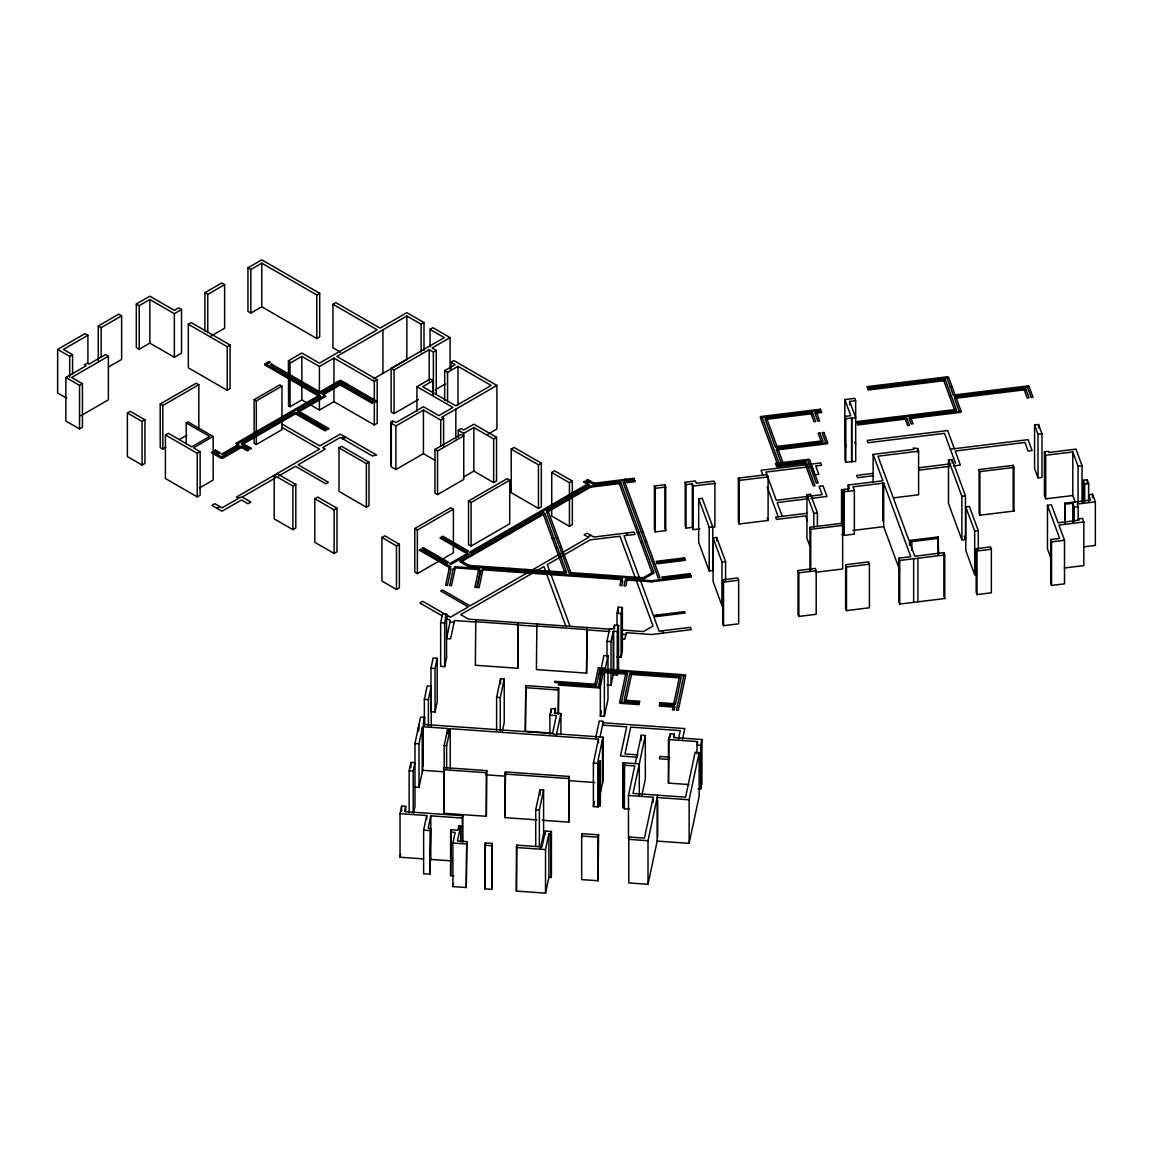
<?xml version="1.0" encoding="UTF-8"?>
<svg xmlns="http://www.w3.org/2000/svg" width="1153" height="1153" viewBox="0 0 1153 1153"><rect width="100%" height="100%" fill="white"/><g stroke="black" fill="none" stroke-linecap="round" stroke-linejoin="round"><path stroke-width="1.5" d="M423.18 858.87L400.033 857.241L400.033 813.658L401.648 806.062L405.697 806.351L405.697 811.582M409.156 812.649L409.156 770.809L410.944 762.392L414.979 762.681L413.192 771.083L413.192 812.937M413.552 812.995L414.979 806.264L414.965 743.483L420.571 717.094L424.621 717.382L424.621 724.358M424.347 725.496L424.347 699.352L427.201 685.92L431.251 686.208L431.251 726.304M430.977 668.178L433.139 658.017L437.189 658.305L437.189 701.889L435.027 712.05L430.977 711.761L430.977 668.178L435.027 668.466L437.189 658.305M440.633 622.764L442.521 613.886L446.571 614.174L446.571 657.758L444.683 666.636L440.633 666.348L440.633 622.764L444.683 623.052L446.571 614.174M405.697 806.351L404.588 811.597L462.814 815.733L462.814 841.877M414.965 787.067L419 787.355L419 743.771L422.632 726.721L447.811 728.509L447.811 733.74M424.621 717.382L423.122 724.387L552.546 733.567L556.351 735.023L560.92 713.534L554.449 713.073L555.429 708.403L551.163 709.167L549.895 715.119L549.895 734.302M428.397 725.785L428.397 699.64L431.251 686.208M400.033 857.241L400.682 854.2M419 787.355L422.632 770.305L422.632 726.721M462.814 815.733L462.324 818.068L430.775 815.834L428.167 828.085L430.501 828.258L429.997 874.176L423.627 873.715L423.627 830.131L426.74 815.546L400.033 813.658M444.179 789.142L444.179 745.559L447.811 728.509M446.615 768.388L446.615 745.732L450.232 728.682L598.465 739.188L598.465 742.676M429.997 874.176L430.501 828.258M443.876 769.714L444.323 767.61L486.782 770.622L486.335 816.31L443.876 813.297L443.876 769.714L486.335 772.726L486.782 770.622M517.827 668.264L518.274 622.577L517.827 668.264L475.353 665.252L475.8 619.565M429.665 864.664L430.775 859.417L430.775 815.834M443.876 813.297L444.323 767.61M453.662 875.848L450.621 875.631L450.621 832.048L451.126 829.713L457.9 830.189L458.836 825.764L460.667 825.894L460.667 841.575M508.574 571.657L508.79 570.605L622.346 578.662L622.116 579.7L481.983 569.769L482.199 568.717L508.79 570.605M509.078 569.323L509.295 568.27M460.667 825.894L457.453 840.955L466.763 841.604L466.259 887.522L452.913 886.585L452.913 843.002L455.176 832.38L450.621 832.048M450.621 875.631L451.126 829.713M452.913 886.585L453.561 883.544M496.612 730.483L496.612 697.363L500.589 678.685L504.221 678.944L504.221 722.527L502.42 731.016M466.259 887.522L466.763 841.604M524.73 572.796L524.961 571.758M525.235 570.461L525.465 569.409M500.258 730.743L500.258 697.623L504.221 678.944M484.865 845.264L485.37 842.929L492.245 843.419L491.74 889.338L484.865 888.848L484.865 845.264L491.74 845.754L492.245 843.419M536.894 819.884L504.942 817.621L505.389 771.933L569.294 776.473L568.847 822.147L542.213 820.259M586.574 673.136L587.021 627.448L586.574 673.136L536.419 669.59L536.866 623.903M551.22 733.092L525.364 731.261L525.811 685.574L558.571 687.894L558.571 714.038M484.865 888.848L485.37 842.929M504.942 817.621L505.389 771.933M525.364 731.261L525.811 685.574M516.414 847.498L516.904 845.163L541.982 846.936L545.355 831.068L551.422 831.5L551.422 875.084L550.932 877.419L548.914 877.274L545.528 893.143L516.414 891.082L516.414 847.498L545.528 849.559L548.914 833.691L550.932 833.835L551.422 831.5M558.124 714.399L558.571 687.894M516.414 891.082L516.904 845.163M535.727 846.374L535.727 809.766L539.979 789.791L543.611 790.05L543.611 833.633L540.426 848.608M552.546 733.567L556.366 715.581L549.895 715.119M539.373 846.633L539.373 810.011L543.611 790.05M568.847 822.147L569.294 776.473M600.338 672.487L603.927 655.553L607.977 655.841L607.977 699.424L604.374 716.359L600.338 716.071L600.338 672.487L604.374 672.775L607.977 655.841M606.968 656.994L606.968 641.313L609.663 628.587L613.713 628.875L614.491 625.2L618.541 625.474L618.541 669.071L617.259 675.081L613.209 674.793L611.004 685.185L606.968 684.896M611.004 685.185L611.004 641.601L613.209 631.21L617.259 631.498L618.541 625.474M617.028 625.488L617.028 613.281L618.325 607.155L622.375 607.444L622.375 651.027L621.078 657.152L617.028 656.864M627.059 580.103L625.82 585.955L624.004 585.825L625.243 579.988L651.589 581.789L651.805 580.737L626.382 578.936L626.151 579.988M621.078 657.152L621.078 613.569L622.375 607.444M595.669 738.021L599.286 720.971L603.336 721.259L599.949 737.185M600.338 716.071L601.419 710.983M556.596 733.856L603.005 737.142L597.931 760.951L600.367 761.124L600.122 762.292L598.292 762.162L598.047 806.927L593.391 806.596L593.391 763.012L598.465 739.188M581.674 836.011L582.164 833.677L598.551 834.83L598.047 880.748L581.674 879.595L581.674 836.011L598.047 837.164L598.551 834.83M598.047 806.927L598.292 762.162M593.391 806.596L594.487 801.494M600.05 794.633L603.005 780.725L603.005 737.142M598.292 805.76L600.122 805.875L600.367 804.708L600.367 761.124M629.538 809.147L624.335 808.786L624.58 807.619L622.764 807.489L623.009 762.738L639.295 763.891L639.295 795.267M624.335 808.786L624.58 764.035L622.764 763.906M622.764 807.489L623.009 762.738M628.471 839.067L628.471 795.469L634.755 765.938L624.335 765.203M635.245 763.603L641.284 735.239L645.32 735.513L645.32 779.111L641.774 795.786M645.32 735.513L633.011 793.423L685.588 797.155L695.115 752.318L699.165 752.606L699.165 796.19L689.134 843.362L657.181 841.099L648 884.293L628.789 882.939L628.789 839.341L629.279 837.006L644.455 838.087L653.146 797.227L628.471 795.469M688.903 784.559L668.481 783.118L668.481 739.534L670.311 733.856L674.361 734.144L674.361 737.632M648 884.293L648 840.71L657.686 795.181M674.361 734.144L673.64 737.531L701.946 739.534L701.946 783.118L700.707 788.955L698.012 788.767M668.481 783.118L668.985 737.199M678.483 739.015L680.27 730.627L630.72 727.111L625.012 753.961L638.041 754.884M682.576 739.044L684.81 728.566L603.005 722.772M696.657 753.803L697.406 741.581L668.481 739.534M689.134 843.362L689.134 799.778L699.165 752.606M700.707 788.955L700.707 745.371L701.946 739.534M66.672 398.232L57.65 393.014L57.65 349.431L85.019 333.635L87.902 335.292L87.902 363.181M98.279 360.846L98.279 325.982L118.73 314.164L121.613 315.836L121.613 359.419L108.468 367M136.313 304.017L149.847 296.206L174.348 310.344L178.657 307.851L181.54 309.508L181.54 353.092L174.348 357.257L149.847 343.118L139.196 349.273L136.313 347.601L136.313 304.017L139.196 305.689L149.847 299.521L174.348 313.674L181.54 309.508M87.902 335.292L63.415 349.431L72.567 354.72L72.567 373.889M98.279 325.982L101.161 327.639L121.613 315.836M57.65 349.431L69.684 356.378L72.567 354.72M204.888 331.055L204.888 292.703L221.736 282.975L224.619 284.632L224.619 328.23L210.826 336.186M247.953 267.842L261.789 259.857L319.698 293.294L319.698 336.878L316.816 338.535L261.789 306.77L250.835 313.083L247.953 311.425L247.953 267.842L250.835 269.499L261.789 263.187L316.816 294.952L319.698 293.294M204.888 292.703L207.771 294.375L224.619 284.632M108.368 356.248L71.63 377.463L82.425 383.704L82.425 427.287L79.543 428.945L65.865 421.047L65.865 377.463L86.028 365.818L84.371 364.867L87.253 363.195L88.911 364.161L105.485 354.591L108.368 356.248L108.368 399.832L80.811 415.743M65.865 377.463L79.543 385.361L82.425 383.704M188.314 324.224L191.196 322.566L230.096 345.021L230.096 388.604L227.213 390.276L188.314 367.821L188.314 324.224L227.213 346.693L230.096 345.021M127.378 412.976L130.26 411.318L144.947 419.793L144.947 463.376L142.078 465.048L127.378 456.559L127.378 412.976L142.078 421.465L144.947 419.793M165.816 447.35L162.818 449.079L160.224 447.58L160.224 403.997L196.241 383.2L198.835 384.698L198.835 428.282M340.582 352.256L332.958 347.846L332.958 304.262L335.84 302.605L380.072 328.144L406.865 312.665L424.001 322.566L424.001 350.454M160.224 403.997L162.818 405.496L198.835 384.698M424.001 322.566L421.119 324.224L406.865 315.994L336.849 356.421L377.19 379.712L377.19 423.295L374.307 424.953L333.966 401.662L319.41 410.064L301.841 399.918L290.023 406.735L288.581 405.914L288.437 360.745L301.841 353.005L319.41 363.152L377.19 329.801L332.958 304.262M199.555 487.921L213.161 480.066L213.161 436.468L193.502 447.825L200.132 451.659L200.132 495.242L197.249 496.9L165.412 478.524L165.412 434.94L168.295 433.269L191.773 446.831L209.716 436.468L186.224 422.92L186.224 443.833M186.224 422.92L187.953 421.926L213.161 436.468M288.437 360.745L289.879 361.581L288.581 362.33L290.023 363.152L301.841 356.335L319.41 366.481L333.966 358.079L374.307 381.369L377.19 379.712M179.32 439.552L186.829 435.214M254.15 399.673L279.804 384.871L281.952 386.111L281.952 429.694L256.312 444.496L254.15 443.256L254.15 399.673L256.312 400.913L281.952 386.111M165.412 434.94L197.249 453.316L200.132 451.659M288.581 405.914L289.879 405.164M430.055 346.822L430.055 329.383L432.937 327.726L450.088 337.627L450.088 369.003M216.188 455.363L217.485 454.613M217.773 456.271L219.07 455.521M343.68 383.574L344.978 382.825M342.239 386.068L343.536 385.318M345.698 384.742L346.995 383.992M418.496 399.442L394.038 413.567L391.155 411.895L391.155 368.311L444.323 337.627L430.055 329.383M373.731 378.717L406.865 359.577L406.865 315.994M391.155 368.311L394.038 369.983L429.19 349.676L433.369 352.097L436.252 350.426L436.252 394.009M450.088 337.627L432.072 348.019L436.252 350.426M371.497 402.959L372.794 402.21M450.953 369.219L450.953 362.244L453.821 360.572L496.9 385.448L496.9 429.031L487.777 434.292M416.939 411.102L416.939 386.687L430.271 379.006L433.153 380.663L433.153 394.614M444.683 400.322L444.683 370.689L455.118 364.651L450.953 362.244M433.153 380.663L422.704 386.687L455.839 405.827L491.135 385.448L458 366.323L447.566 372.347L444.683 370.689M216.836 508.214L219.719 506.556M341.461 438.097L344.343 436.439M237.878 497.894L242.202 497.073L275.697 477.731M278.752 475.958L295.499 466.288L325.751 483.756L328.346 482.257L298.094 464.803L325.319 449.079L322.725 447.58L340.308 437.434L372.433 455.983L376.613 455.06L340.308 434.104L319.842 445.923L281.692 423.886M342.902 438.933L345.785 437.261M435.07 389.873L445.577 383.805M339.011 447.825L341.605 446.326L368.974 462.137L368.974 505.72L366.38 507.219L339.011 491.409L339.011 447.825L366.38 463.636L368.974 462.137M391.299 465.207L391.299 421.623L392.741 420.802L395.911 422.632L423.425 406.735L438.846 415.642L452.956 407.485L416.939 386.687M434.955 460.306L423.425 453.648L395.911 469.53L391.155 466.792L391.155 423.209L392.596 422.373L391.299 421.623M391.155 423.209L395.911 425.947L423.425 410.064L440.72 420.052L443.602 418.38L443.602 446.283M292.905 486.09L295.788 484.419L295.788 528.002L292.905 529.674L274.183 518.864L274.183 475.281L292.905 486.09L292.905 529.674M496.9 385.448L441.729 417.3L443.602 418.38M314.798 498.73L317.68 497.073L336.993 508.214L336.993 551.797L334.111 553.454L314.798 542.314L314.798 498.73L334.111 509.871L336.993 508.214M458.289 437.174L458.289 430.199L461.171 428.527L463.765 430.026L473.854 424.203L496.539 437.304L496.539 480.887L493.657 482.559L473.854 471.116L463.765 476.938M434.955 449.497L461.171 434.35L463.765 435.848L437.549 450.982L434.955 449.497L434.955 493.08L437.549 494.579L463.765 479.432L463.765 433.355L473.854 427.532L493.657 438.976L496.539 437.304M511.24 449.122L514.123 447.45L541.348 463.175L541.348 506.758L538.465 508.415L511.24 492.706L511.24 449.122L538.465 464.832L541.348 463.175M381.946 537.485L384.814 535.828L399.37 544.23L399.37 587.814L396.488 589.471L381.946 581.069L381.946 537.485L396.488 545.888L399.37 544.23M414.792 528.506L450.809 507.709L453.388 509.208L453.388 552.791L417.372 573.589L414.792 572.09L414.792 528.506L417.372 530.005L453.388 509.208M468.522 500.978L507.133 478.682L509.727 480.181L509.727 523.765L471.116 546.061L468.522 544.562L468.522 500.978L471.116 502.477L509.727 480.181M551.725 472.485L554.593 470.828L572.32 481.06L572.32 524.644L569.438 526.301L551.725 516.068L551.725 472.485L569.438 482.718L572.32 481.06M444.525 564.739L445.822 563.99L444.669 564.811M588.592 481.565L589.889 480.815M590.177 482.473L591.475 481.723M445.332 617.677L448.214 616.005M587.944 536.995L590.826 535.323M844.832 399.572L854.791 398.361L855.641 400.653L855.728 461.431L851.606 461.575L851.606 417.991L845.826 418.698L844.976 416.392L850.755 415.685L844.832 399.572L844.832 443.156L846.014 446.384M950.36 387.192L952.162 386.976L955.246 395.378L953.445 395.594L946.757 377.42L948.559 377.19L952.162 386.976M849.66 404.876L849.66 401.388L855.641 400.653M949.467 396.084L951.268 395.868M851.606 417.991L855.728 417.847L849.66 401.388M1034.572 424.996L1038.55 424.506L1041.981 433.831L1041.981 477.414L1038.003 477.904L1034.572 468.579L1034.572 424.996L1038.003 434.321L1038.003 477.904M893.863 497.808L918.61 494.781L918.61 451.198L917.644 448.546L913.277 447.998L913.781 449.382L873.124 454.368L873.124 482.257M1038.003 434.321L1041.981 433.831M918.61 451.198L877.952 456.184L909.011 540.512L938.11 536.952L938.614 554.016M950.375 449.209L1028.087 439.668L1032.108 450.607L1028.13 451.097L1024.945 442.464L955.203 451.025L960.377 465.063L953.416 465.913M844.976 416.392L844.976 459.975L845.826 462.281L851.606 461.575M654.414 486.018L664.877 484.736L665.713 487.042L665.713 530.625L655.264 531.908L654.414 529.602L654.414 486.018L655.264 488.324L655.264 531.908M699.857 528.838L693.169 529.659L692.319 527.353L686.049 528.132L685.199 525.826L685.199 482.242L695.461 480.974L696.311 483.28L714.053 481.104L714.889 483.41L714.889 526.993L711.545 527.397M655.264 488.324L665.713 487.042M685.199 482.242L686.049 484.548L692.319 483.77L693.169 486.076L693.169 529.659M738.367 478.12L767.249 474.575L768.1 476.881L768.1 520.464L739.203 524.01L738.367 521.704L738.367 478.12L739.203 480.426L739.203 524.01M693.169 486.076L714.889 483.41M739.203 480.426L768.1 476.881M814.825 474.805L818.803 474.315L815.733 465.971L821.512 465.264L820.662 462.958L761.081 470.28L762.911 475.267M948.501 459.975L952.09 459.528L965.479 495.891L965.479 539.474L961.89 539.907L948.501 503.558L948.501 459.975L961.89 496.323L961.89 539.907M1075.144 501.858L1072.809 495.516L1045.713 498.845L1044.431 495.386L1044.431 451.803L1048.423 451.313L1048.841 452.466L1075.951 449.137L1082.047 465.711L1082.047 502.319M872.576 473.422L856.693 475.382L857.544 477.673L873.109 475.771M918.465 467.801L950.317 463.881M918.638 470.179L949.942 466.345M1044.431 451.803L1045.713 455.262L1072.809 451.933L1078.069 466.201L1078.069 502.809M698.689 498.802L702.278 498.37L712.785 526.892L712.785 570.476L709.196 570.922L698.689 542.386L698.689 498.802L709.196 527.339L709.196 570.922M848.176 490.256L848.176 485.024L882.852 480.772L873.124 454.368M979.113 469.559L1013.199 465.38L1013.948 467.455L1013.948 511.038L979.877 515.218L979.113 513.143L979.113 469.559L979.877 471.635L979.877 515.218M938.614 538.321L909.515 541.896L914.79 556.222L943.889 552.647L944.739 554.953L944.739 598.537L899.7 604.057L898.85 601.765L898.85 558.182L910.798 556.712L883.688 483.078L853.004 486.84L854.359 490.529L854.359 534.113L844.198 535.352L843.78 490.616L841.978 490.847L841.56 489.694L849.53 488.713L848.176 485.024M979.877 471.635L1013.948 467.455M809.795 546.003L806.941 538.249L806.941 494.666L810.516 494.219L817.391 512.854L817.391 526.806M843.78 490.616L844.198 491.769L854.359 490.529M807.388 498.86L777.136 502.578L782.21 516.328M810.948 498.427L826.96 496.467L823.04 485.817L819.062 486.307L822.132 494.651L776.3 500.272L765.909 472.081L811.755 466.461L814.205 473.134M1078.069 466.201L1082.047 465.711M552.229 538.581L554.016 538.35L566.671 572.695L564.884 572.911L542.991 513.46L544.793 513.244L554.016 538.35M556.222 538.091L558.009 537.86M637.321 532.614L639.108 532.398M641.299 532.124L643.1 531.908M806.941 513.287L775.623 517.135L776.473 519.441L805.572 515.867L807.403 520.825M806.941 494.666L813.802 513.301L817.391 512.854M1083.229 502.895L1083.229 480.239L1087.221 479.749L1088.663 483.655L1088.562 501.699M709.196 527.339L712.785 526.892M961.89 496.323L965.479 495.891M555.631 547.776L557.418 547.56M559.609 547.286L561.396 547.07M1083.229 480.239L1084.67 484.145L1088.663 483.655M640.693 541.824L642.495 541.607M644.686 541.333L646.487 541.117M713.087 537.918L721.994 562.087L721.994 605.671L713.087 581.501L713.087 537.918L716.676 537.485L725.583 561.641L725.583 580.824M977.081 574.367L974.689 574.655L965.782 550.5L965.782 506.916L969.37 506.47L978.277 530.639L978.277 549.808M809.968 570.821L809.968 527.238L841.863 523.318L842.627 525.393L842.627 568.977L816.05 572.234M1083.806 546.839L1095.35 545.427L1095.35 501.829L1092.554 494.248L1088.562 494.738L1090.522 500.027L1064.81 503.184L1064.81 522.352M809.968 527.238L810.732 529.313L842.627 525.393M1051.132 558.83L1047.472 548.886L1047.472 505.302L1051.464 504.812L1058.065 522.77L1078.992 520.205L1078.502 518.879L1082.494 518.389L1083.82 522.006L1083.82 565.59L1064.248 567.997M1064.81 503.184L1065.185 504.207L1072.766 503.284L1074.178 507.133L1074.178 521.084M853.004 530.423L883.688 526.662L899.715 570.173M1095.35 501.829L1077.219 504.063L1078.17 506.643L1078.17 520.594M841.978 534.43L843.78 534.199M1074.178 507.133L1078.17 506.643M721.994 562.087L725.583 561.641M965.782 506.916L974.689 531.072L978.277 530.639M1083.82 522.006L1058.915 525.062L1064.507 540.253L1064.507 583.836L1051.55 585.421L1050.7 583.13L1050.7 539.546L1059.665 538.437L1047.472 505.302M722.686 579.8L737.819 577.941L738.669 580.233L738.669 623.831L723.522 625.69L722.686 623.384L722.686 579.8L723.522 582.092L723.522 625.69M798.006 570.548L815.344 568.429L816.194 570.721L816.194 614.304L798.856 616.437L798.006 614.131L798.006 570.548L798.856 572.854L798.856 616.437M845.639 564.711L868.555 561.9L869.405 564.192L869.405 607.775L846.489 610.6L845.639 608.294L845.639 564.711L846.489 567.002L846.489 610.6M976.173 548.684L990.513 546.926L991.364 549.232L991.364 592.815L977.023 594.573L976.173 592.267L976.173 548.684L977.023 550.99L977.023 594.573M723.522 582.092L738.669 580.233M798.856 572.854L816.194 570.721M846.489 567.002L869.405 564.192M898.85 558.182L899.7 560.473L944.739 554.953M977.023 550.99L991.364 549.232M1050.7 539.546L1051.55 541.838L1064.507 540.253M617.028 613.281L621.078 613.569M611.263 629.264L468.536 619.147L460.696 614.621L543.885 566.584L565.777 626.036M622.015 630.028L643.518 631.556L653.045 626.05L619.983 536.231L590.12 539.892L547.329 564.61L570.058 626.338M475.353 621.669L517.827 624.681M536.419 625.993L586.574 629.552M476.304 622.072L454.484 620.516L450.592 638.848L446.542 638.56L450.376 620.588L445.188 617.59M516.775 624.94L537.255 626.382M586.819 629.898L609.836 631.527M450.045 622.101L454.095 622.389M621.827 634.28L625.877 634.568M622.216 638.921L624.912 639.122L626.266 632.694L651.69 634.496L691.238 629.639L690.402 627.347L659.112 631.181L653.837 616.855L685.127 613.021L684.608 611.638L653.319 615.471L623.975 535.741L634.928 534.401L634.078 532.095L593.795 537.039L587.021 533.118L584.139 534.79L588.664 537.413L470.035 605.901L442.377 589.932L440.648 590.927L468.305 606.896L450.376 617.259L422.704 601.289L419.822 602.947L442.204 615.861M606.968 641.313L611.004 641.601M525.364 687.664L558.124 689.998M496.612 697.363L500.258 697.623M424.347 699.352L428.397 699.64M602.515 725.107L626.684 726.822L620.473 756.008L637.479 757.218M696.657 745.083L700.707 745.371M669.677 757.132L659.891 756.44L659.401 758.775L669.172 759.467M414.965 743.483L419 743.771M444.179 745.559L446.615 745.732M593.391 763.012L598.047 763.329M504.942 774.038L568.847 778.563M422.632 770.305L444.453 771.861M485.946 774.802L505.59 776.185M569.885 780.754L594.89 782.527M409.156 770.809L413.192 771.083M689.134 799.778L657.181 797.516L657.181 841.099M535.727 809.766L539.373 810.011M628.789 839.341L648 840.71M423.627 830.131L429.997 830.592M452.913 843.002L466.259 843.938M430.775 859.417L451.803 860.902M588.016 483.799L589.313 484.548L470.683 553.051L469.386 552.301L588.592 483.381L584.773 481.19L583.476 481.925L587.295 484.13M458.289 430.199L463.765 433.355M504.625 531.951L505.922 532.7M507.507 533.623L508.804 534.372M493.095 538.61L494.392 539.359M495.977 540.267L497.274 541.016M282.312 427.576L319.554 449.079L236.437 497.073L238.599 498.312L222.025 507.882L214.818 503.717L211.936 505.389L222.025 511.211L241.481 499.984L247.953 503.717L250.835 502.059L242.202 497.073M277.066 473.609L295.788 484.419M1013.948 511.038L1013.199 508.963L1013.199 465.38M954.353 448.719L947.665 430.545L867.157 440.417L867.993 442.723L944.523 433.326L955.534 463.247M964.268 536.159L965.479 539.474M904.932 415.685L905.307 416.723M944.739 598.537L943.889 596.231L943.889 552.647M854.791 441.945L855.641 444.236M767.206 486.897L778.217 516.818M767.249 518.158L768.1 520.464M665.713 530.625L664.877 528.319L664.877 484.736M662.961 579.339L663.335 580.377M626.31 533.046L627.16 535.352M656.518 615.082L657.023 616.466M662.298 630.792L663.148 633.098M662.759 579.368L663.134 580.391M1092.554 494.248L1092.554 497.736M1087.221 479.749L1087.221 483.237M1084.67 484.145L1084.67 501.584M1072.809 451.933L1072.809 495.516M1072.766 503.284L1072.766 522.468M1065.185 504.207L1065.185 523.39M1051.55 541.838L1051.55 585.421M1045.713 455.262L1045.713 498.845M1038.55 424.506L1038.55 427.994M974.689 531.072L974.689 574.655M952.09 459.528L952.09 463.016M938.11 536.952L938.11 554.377M917.932 558.239L917.932 601.823M917.644 448.546L917.644 452.034M913.652 558.773L913.652 602.356M911.807 541.622L911.807 550.327M909.515 541.896L909.515 545.383M899.7 560.473L899.7 604.057M883.688 483.078L883.688 526.662M882.852 482.516L882.852 520.868M851.736 418.337L851.736 461.921M845.826 418.698L845.826 462.281M844.198 491.769L844.198 535.352M841.978 490.847L841.978 525.71M841.56 489.694L841.56 524.557M813.802 513.301L813.802 527.238M810.732 529.313L810.732 569.409M716.676 537.485L716.676 540.973M697.406 741.581L697.406 745.069M692.319 483.77L692.319 527.353M686.049 484.548L686.049 528.132M670.311 733.856L670.311 737.343M657.686 800.413L657.686 837.02M653.146 797.227L653.146 802.459M641.284 735.239L641.284 740.457M618.325 607.155L618.325 612.387M617.259 631.498L617.259 675.081M614.491 625.2L614.491 628.673M613.713 632.363L613.713 670.715M613.209 631.21L613.209 674.793M604.374 672.775L604.374 716.359M602.5 739.477L602.5 783.06M600.122 762.292L600.122 805.875M598.047 837.164L598.047 880.748M582.164 833.677L582.164 837.164M569.438 482.718L569.438 526.301M560.92 713.534L560.92 734.461M555.429 708.403L555.429 713.635M551.163 709.167L551.163 712.655M550.932 833.835L550.932 877.419M548.914 833.691L548.914 877.274M545.528 849.559L545.528 893.143M545.355 831.068L545.355 834.556M539.979 789.791L539.979 795.022M538.465 464.832L538.465 508.415M500.589 678.685L500.589 683.916M493.657 438.976L493.657 482.559M491.74 845.754L491.74 889.338M486.335 772.726L486.335 816.31M473.854 427.532L473.854 471.116M471.116 502.477L471.116 546.061M462.324 818.068L462.324 842.468M458.836 825.764L458.836 829.252M458 366.323L458 404.674M455.839 409.156L455.839 438.789M450.232 728.682L450.232 768.777M447.566 372.347L447.566 401.979M447.523 729.849L447.523 733.337M444.683 623.052L444.683 666.636M440.72 420.052L440.72 446.197M437.549 450.982L437.549 494.579M435.027 668.466L435.027 712.05M433.369 352.097L433.369 393.937M429.19 349.676L429.19 381.066M426.74 815.546L426.74 819.034M423.425 410.064L423.425 453.648M423.122 726.131L423.122 766.226M422.344 728.062L422.344 771.645M421.119 324.224L421.119 352.126M418.842 725.266L418.842 730.498M418.308 727.788L418.308 731.261M417.372 530.005L417.372 573.589M410.944 762.392L410.944 767.624M401.648 806.062L401.648 811.294M396.488 545.888L396.488 589.471M395.911 425.947L395.911 469.53M394.038 369.983L394.038 413.567M382.94 329.801L382.94 373.385M374.307 381.369L374.307 424.953M366.38 463.636L366.38 507.219M334.111 509.871L334.111 553.454M333.966 358.079L333.966 401.662M319.41 366.481L319.41 410.064M316.816 294.952L316.816 338.535M301.841 356.335L301.841 399.918M290.023 363.152L290.023 406.735M261.789 263.187L261.789 306.77M256.312 400.913L256.312 444.496M250.835 269.499L250.835 313.083M227.213 346.693L227.213 390.276M207.771 294.375L207.771 332.727M197.249 453.316L197.249 496.9M174.348 313.674L174.348 357.257M162.818 405.496L162.818 449.079M149.847 299.521L149.847 343.118M142.078 421.465L142.078 465.048M139.196 305.689L139.196 349.273M101.161 327.639L101.161 357.271M79.543 385.361L79.543 428.945M69.684 356.378L69.684 377.305M673.15 706.515L672.444 709.902L674.26 710.032L674.966 706.645L673.15 706.515M453.201 568.962L449.684 585.551L451.5 585.681L455.017 569.092L453.201 568.962M454.599 566.757L454.368 567.809L479.562 569.596L479.778 568.544L454.599 566.757M468.637 565.388L468.421 566.44L565.662 573.329L565.892 572.277L468.637 565.388M570.159 572.58L569.942 573.632L643.417 578.835L643.633 577.783L570.159 572.58M555.025 681.365L554.795 682.417L595.553 685.3L595.784 684.248L555.025 681.365M598.378 667.673L594.761 684.709L596.577 684.839L600.194 667.803L598.378 667.673M602.428 667.962L598.306 687.347L600.122 687.476L604.244 668.091L602.428 667.962M602.63 671.349L602.399 672.401L626.569 674.116L626.8 673.064L602.63 671.349M603.134 669.014L602.904 670.066L684.695 675.86L684.911 674.808L603.134 669.014M625.776 673.525L619.565 702.71L621.381 702.84L627.592 673.655L625.776 673.525M629.812 673.813L624.104 700.664L625.92 700.793L631.628 673.943L629.812 673.813M679.348 677.33L673.655 704.18L675.471 704.31L681.178 677.46L679.348 677.33M683.888 675.269L676.465 710.176L678.295 710.306L685.718 675.399L683.888 675.269M449.166 568.688L445.634 585.263L447.45 585.393L450.982 568.818L449.166 568.688M478.38 570.764L474.849 587.338L476.679 587.468L480.21 570.894L478.38 570.764M480.801 570.937L477.27 587.511L479.1 587.641L482.617 571.066L480.801 570.937M558.585 683.988L558.355 685.041L599.099 687.937L599.329 686.885L558.585 683.988M620.948 580.867L619.954 585.522L621.77 585.652L622.764 580.997L620.948 580.867M620.588 702.249L620.357 703.301L639.065 704.627L639.281 703.589L620.588 702.249M630.835 673.352L630.605 674.404L680.155 677.921L680.371 676.869L630.835 673.352M625.128 700.202L624.897 701.255L639.569 702.292L639.8 701.24L625.128 700.202M659.516 705.016L659.285 706.068L673.943 707.106L674.159 706.054L659.516 705.016M660.02 702.681L659.79 703.734L674.447 704.771L674.664 703.719L660.02 702.681M269.067 361.538L264.599 364.117L265.896 364.867L270.35 362.287L269.067 361.538M265.896 364.117L264.599 364.867L318.905 396.214L320.203 395.479L265.896 364.117M271.647 364.117L270.35 364.867L319.194 393.058L320.491 392.308L271.647 364.117M212.584 451.774L211.287 452.524L221.376 458.346L222.673 457.597L212.584 451.774M215.467 450.117L214.17 450.866L219.07 453.691L220.367 452.942L215.467 450.117M339.645 380.504L319.194 392.308L320.491 393.058L340.942 381.254L339.645 380.504M340.942 380.504L339.645 381.254L375.95 402.21L377.247 401.46L340.942 380.504M318.905 395.479L235.788 443.458L237.071 444.208L320.203 396.214L318.905 395.479M339.645 383.834L322.076 393.98L323.373 394.73L340.942 384.583L339.645 383.834M340.942 383.834L339.645 384.583L371.785 403.118L373.068 402.383L340.942 383.834M237.936 444.712L221.376 454.282L222.673 455.031L239.233 445.462L237.936 444.712M294.851 412.688L241.539 443.458L242.836 444.208L296.148 413.437L294.851 412.688M324.67 395.479L297.445 411.189L298.742 411.938L325.968 396.214L324.67 395.479M242.836 443.458L241.539 444.208L250.187 449.209L251.484 448.459L242.836 443.458M296.148 412.688L294.851 413.437L325.103 430.905L326.4 430.155L296.148 412.688M298.742 411.189L297.445 411.938L327.697 429.406L328.994 428.657L298.742 411.189M240.818 446.37L221.376 457.597L222.673 458.346L242.116 447.119L240.818 446.37M242.116 446.37L240.818 447.119L247.304 450.866L248.601 450.117L242.116 446.37M420.47 549.347L419.173 550.096L449.713 567.723L451.01 566.973L420.47 549.347M423.353 547.675L422.056 548.424L447.551 563.154L448.848 562.405L423.353 547.675M441.282 537.327L439.999 538.076L465.351 552.719L466.648 551.97L441.282 537.327M443.011 536.332L441.714 537.082L467.08 551.711L468.377 550.961L443.011 536.332M587.655 479.518L586.358 480.268L593.146 484.188L594.444 483.438L587.655 479.518M467.657 553.296L449.713 563.658L451.01 564.394L468.954 554.045L467.657 553.296M543.25 512.984L460.047 561.021L461.344 561.77L544.533 513.734L543.25 512.984M589.471 486.292L546.666 510.995L547.963 511.745L590.768 487.042L589.471 486.292M461.344 561.021L460.047 561.77L467.887 566.282L469.185 565.546L461.344 561.021M652.396 572.45L642.884 577.941L644.181 578.691L653.693 573.185L652.396 572.45M821.325 411.506L815.531 412.226L815.92 413.25L821.714 412.543L821.325 411.506M906.849 418.395L905.062 418.611L907.642 425.572L909.429 425.356L906.849 418.395M633.905 478.351L623.932 479.576L624.306 480.614L634.28 479.374L633.905 478.351M947.463 376.786L866.97 386.673L867.344 387.711L947.852 377.824L947.463 376.786M944.336 379.582L867.82 388.979L868.195 390.017L944.711 380.62L944.336 379.582M945.417 379.986L943.63 380.216L954.641 410.122L956.442 409.906L945.417 379.986M820.475 409.214L760.894 416.521L761.268 417.559L820.864 410.252L820.475 409.214M761.974 416.925L760.187 417.155L777.324 463.693L779.125 463.477L761.974 416.925M1027.885 385.924L954.151 394.975L954.54 396.012L1028.274 386.961L1027.885 385.924M811.553 412.702L765.736 418.337L766.111 419.375L811.943 413.74L811.553 412.702M1028.98 386.327L1027.179 386.543L1031.214 397.482L1033.002 397.252L1028.98 386.327M766.817 418.741L765.03 418.957L775.392 447.162L777.194 446.932L766.817 418.741M812.649 413.105L810.847 413.336L813.932 421.681L815.733 421.465L812.649 413.105M816.627 412.63L814.825 412.846L817.895 421.191L819.697 420.975L816.627 412.63M1024.758 388.705L955.001 397.281L955.39 398.304L1025.147 389.743L1024.758 388.705M1025.853 389.109L1024.051 389.339L1027.222 397.972L1029.024 397.756L1025.853 389.109M956.096 397.684L954.295 397.9L959.469 411.938L961.271 411.707L956.096 397.684M955.347 409.502L856.492 421.623L856.881 422.661L955.736 410.54L955.347 409.502M905.768 417.991L857.342 423.929L857.731 424.967L906.143 419.015L905.768 417.991M960.175 411.304L909.76 417.501L910.135 418.525L960.564 412.342L960.175 411.304M910.841 417.905L909.054 418.121L911.245 424.045L913.032 423.828L910.841 417.905M819.956 432.966L818.154 433.182L821.224 441.527L823.026 441.311L819.956 432.966M823.948 432.476L822.147 432.692L826.067 443.343L827.854 443.127L823.948 432.476M821.93 440.907L776.099 446.528L776.488 447.566L822.32 441.93L821.93 440.907M826.773 442.709L776.935 448.82L777.324 449.857L827.148 443.746L826.773 442.709M778.03 449.238L776.228 449.454L781.287 463.203L783.089 462.987L778.03 449.238M626.122 479.288L593.608 483.294L593.982 484.332L626.497 480.325L626.122 479.288M619.795 482.473L589.932 486.148L590.307 487.186L620.184 483.511L619.795 482.473M634.755 480.642L626.771 481.637L627.146 482.66L635.13 481.68L634.755 480.642M808.527 459.326L775.436 463.376L775.825 464.414L808.902 460.364L808.527 459.326M620.876 482.891L619.089 483.107L652.151 572.926L653.953 572.71L620.876 482.891M624.854 482.401L623.067 482.631L652.425 562.361L654.227 562.131L624.854 482.401M809.608 459.73L807.821 459.946L816.338 483.136L818.14 482.92L809.608 459.73M805.385 462.122L776.286 465.682L776.661 466.72L805.76 463.16L805.385 462.122M806.466 462.526L804.679 462.742L813.211 485.932L815.012 485.701L806.466 462.526M548.223 511.269L546.421 511.485L569.164 573.214L570.951 572.998L548.223 511.269M684.421 557.879L656.129 561.367L656.504 562.405L684.81 558.917L684.421 557.879M684.925 559.277L656.634 562.736L657.008 563.774L685.314 560.315L684.925 559.277M654.745 563.514L652.944 563.731L658.219 578.057L660.006 577.84L654.745 563.514M690.2 573.603L661.908 577.076L662.283 578.114L690.575 574.626L690.2 573.603M691.051 575.895L651.503 580.752L651.892 581.789L691.425 576.932L691.051 575.895"/></g></svg>
